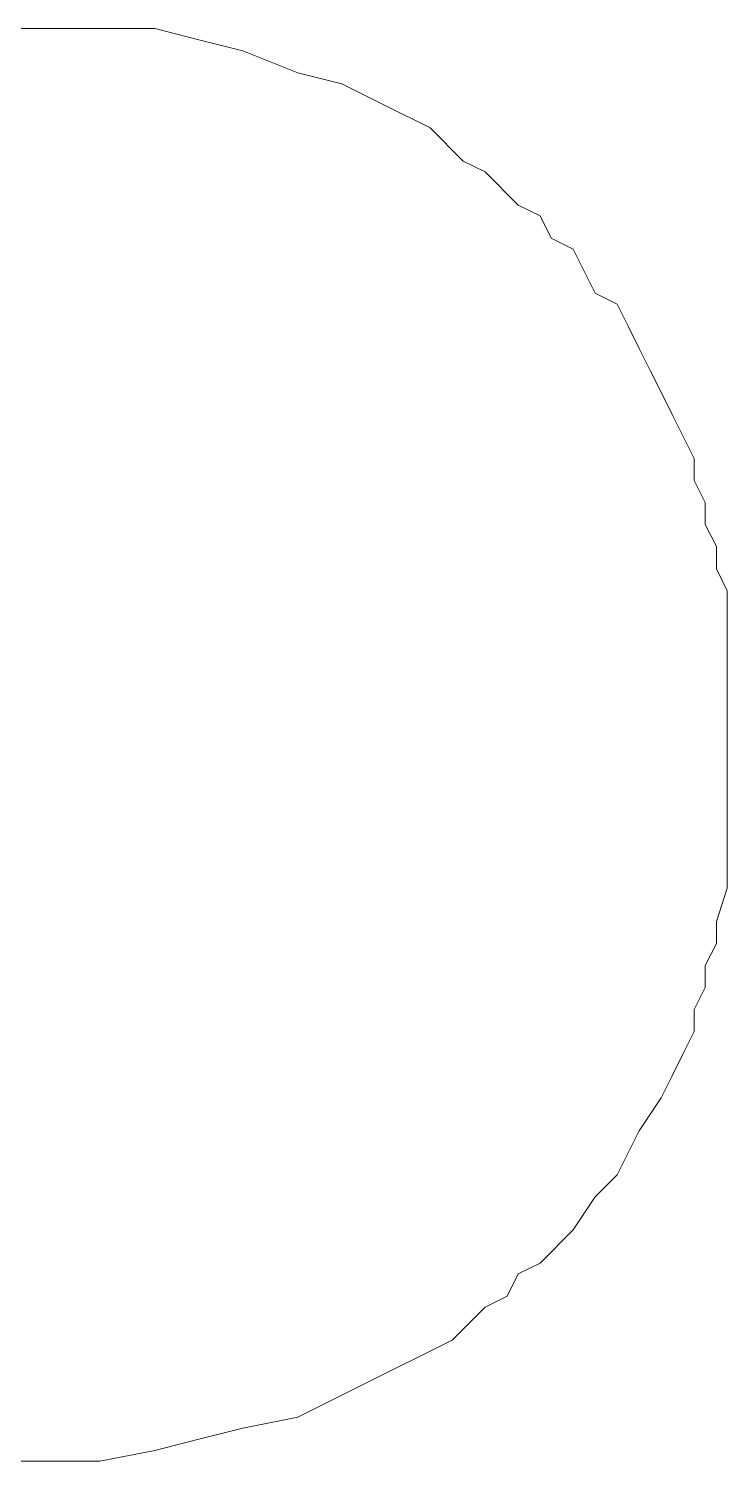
# Model space of a CAD drawing. Header units: millimetres. Extents: x 0 to 17945, y -132 to 1785.
# Drawn here: x 9943.61 to 9952.03, y 120.96 to 138.21 of the extents above; entities that cross this region are included whole.
import ezdxf

# ---------------------------------------------------------------- set-up
doc = ezdxf.new("R2010")
doc.units = ezdxf.units.MM

# ---------------------------------------------------------------- blocks, each defined once
blk = doc.blocks.new('TCR_GROWATT_40KTL3_X_FRONT')
at = {"color": 1, "lineweight": 9}
for points in [[(499.229, 138.206), (499.493, 138.206), (499.758, 138.206)], [(507.849, 130.513), (507.849, 130.911), (507.849, 131.176), (507.849, 131.441), (507.717, 131.706), (507.717, 131.973), (507.584, 132.237), (507.584, 132.502), (507.45, 132.767), (507.45, 133.032), (507.319, 133.297), (507.185, 133.562), (507.052, 133.829), (506.921, 134.093), (506.787, 134.358), (506.654, 134.625), (506.522, 134.89), (506.258, 135.021), (506.124, 135.288), (505.993, 135.553), (505.726, 135.685), (505.594, 135.952), (505.33, 136.083), (504.931, 136.481), (504.666, 136.612), (504.268, 137.011), (503.737, 137.276), (503.207, 137.543), (502.676, 137.674), (502.012, 137.939), (501.482, 138.072), (500.952, 138.206), (500.289, 138.206), (500.024, 138.206), (499.758, 138.206)], [(507.849, 130.513), (507.849, 130.246), (507.849, 129.982), (507.849, 129.583), (507.849, 129.318), (507.849, 129.053), (507.849, 128.788), (507.849, 128.655)], [(499.758, 120.963), (500.024, 120.963), (500.289, 120.963), (500.952, 121.095), (501.482, 121.229), (502.012, 121.36), (502.676, 121.494), (503.207, 121.758), (503.737, 122.024), (504.268, 122.288), (504.533, 122.422), (504.931, 122.82), (505.196, 122.952), (505.33, 123.218), (505.594, 123.349), (505.993, 123.748), (506.258, 124.146), (506.522, 124.411), (506.654, 124.676), (506.787, 124.941), (507.052, 125.339), (507.185, 125.604), (507.319, 125.871), (507.45, 126.136), (507.45, 126.4), (507.584, 126.665), (507.584, 126.932), (507.717, 127.197), (507.717, 127.462), (507.849, 127.86), (507.849, 128.125), (507.849, 128.39), (507.849, 128.655)], [(499.758, 120.963), (499.493, 120.963), (499.229, 120.963)]]:
    blk.add_lwpolyline(points, dxfattribs=at)

msp = doc.modelspace()

# ---------------------------------------------------------------- block references
msp.add_blockref('TCR_GROWATT_40KTL3_X_FRONT', (9444.177, 0))

doc.saveas('drawing.dxf')
